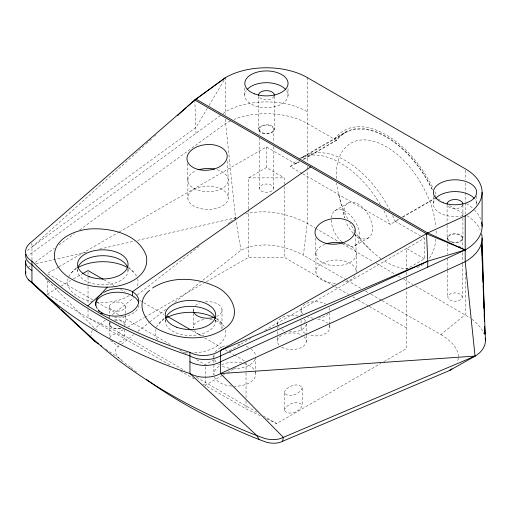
<?xml version="1.0" encoding="UTF-8"?>
<svg xmlns="http://www.w3.org/2000/svg" width="511" height="511" viewBox="0 0 511 511"><rect width="100%" height="100%" fill="white"/><g stroke="black" fill="none" stroke-linecap="round" stroke-linejoin="round"><path stroke-width="0.38" stroke-dasharray="2.56 1.92" d="M284.282 392.672C285.988 386.38 298.283 381.736 302.186 387.715L302.186 405.37C300.474 411.662 288.185 416.299 284.282 410.327L284.282 392.672C288.185 398.644 300.474 394.007 302.186 387.715M284.282 410.327C285.988 404.035 298.283 399.398 302.186 405.37M458.335 358.16L457.243 362.471M346.222 279.926L303.393 255.2L307.194 223.486L307.194 170.284M207.364 108.281L195.988 127.411L31.963 247.03A21.622 12.488 0 0 0 27.281 251.08M208.986 105.547L224.425 79.582M92.287 330.508L91.015 333.006L91.047 335.797M302.084 173.453L290.369 166.688L292.758 163.782L296.629 160.441M334.443 139.164C338.423 133.626 344.267 129.564 350.846 127.769A85.056 49.107 60 0 1 421.549 168.585L426.442 175.982L433.207 188.323M71.406 272.81L77.187 266.889M159.074 323.425L164.849 317.503M31.963 259.978L31.963 247.03L145.661 144.364M146.248 143.834L152.169 138.487M154.539 136.348L155.727 135.274M382.145 300.66L440.859 334.558L465.202 314.712L465.202 272.625M105.4 320.116L93.385 329.429M108.53 317.657L109.776 316.673M112.279 314.706L134.169 297.485M137.299 295.026L199.22 246.328M227.995 223.703L229.867 222.228M230.493 221.736L235.501 217.801L237.379 216.888M130.433 367.249C124.384 362.452 106.167 351.766 121.081 344.574M121.707 344.082L133.575 334.75M137.951 331.307L149.193 322.467M149.819 321.975L166.056 309.2M174.8 302.32L200.414 282.181M202.912 280.22L241.02 250.249C260.725 240.675 284.736 245.216 303.393 255.2M220.49 115.429L31.963 252.913A21.622 12.488 0 0 0 28.527 255.5M223.071 113.544L225.645 111.666A57.666 33.292 0 0 1 307.194 111.666M35.182 262.335L54.485 248.263M58.989 244.973L74.434 233.712M79.582 229.956L225.645 123.438A57.666 33.292 0 0 1 231.317 120.564M299.095 158.985L346.854 131.391L351.638 129.641M346.854 131.391L342.498 133.959L338.627 137.299L336.238 140.206L302.691 159.573M58.318 267.125L47.255 273.513L92.791 299.804M59.008 266.729L118.469 232.396M119.159 232L266.423 146.976L295.812 163.942L299.267 161.949M47.255 280.641L47.255 294.112L57.622 288.127M61.077 286.128L70.754 280.545M73.52 278.949L81.811 274.158M248.582 208.865L248.582 177.879L266.423 167.576L284.263 177.879L284.263 185.819M303.253 157.101L344.024 133.563M290.369 166.688L299.267 161.553M303.413 159.553L336.583 140.404A82.424 47.587 60 0 1 432.357 189.926M88.033 309.672L88.033 317.65L118.609 332.367L123.451 329.569M127.597 327.181L144.191 317.599M144.881 317.197L203.646 283.273M206.412 281.676L248.582 257.327L284.263 257.327L334.711 286.454M334.82 210.749L348.617 202.784M392.582 215.585A82.424 47.587 60 0 1 395.035 221.231L398.491 219.238M402.642 216.843L434.433 198.492M302.774 173.849L390.283 224.374L399.187 219.238M402.604 217.258L434.784 198.683M354.973 245.663L368.77 237.692M214.25 359.546L205.262 364.733L196.288 359.552M229.458 350.763L250.888 338.391M264.717 330.406L424.424 238.203L424.424 258.796L406.584 269.099M222.534 375.355L205.262 385.332L205.262 366.317M223.23 374.959L224.61 374.161M227.376 372.564L235.667 367.779M266.659 418.796L276.617 423.587L381.008 363.321M383.774 361.724L406.584 348.553L406.584 289.756M300.979 157.88L305.763 156.123M35.853 263.791L86.346 252.159M99.549 249.119L134.508 241.064M137.619 240.349L235.501 217.801L225.645 123.438L225.645 118.731M245.587 213.828C269.297 208.239 294.617 214.837 314.789 227.868M248.582 177.879L284.263 177.879M203.186 384.138L246.034 408.877L260.968 416.063M336.583 140.404L307.194 123.438A57.666 33.292 0 0 0 234.038 119.433M437.863 198.875L442.041 201.289M449.482 205.582L465.202 214.658M376.422 198.715L376.792 198.932M395.035 221.231L420.323 235.833M423.057 237.411L424.424 238.203M424.424 258.796L406.584 248.499L406.584 271.482M315.479 228.27L338.244 241.416M342.383 243.804L373.432 261.728M376.192 263.325L394.824 274.081M398.273 276.068L401.033 277.665M403.792 279.255L412.76 284.435M415.52 286.032L470.254 317.938M346.918 280.322L361.424 288.696M365.563 291.091L368.329 292.688M371.095 294.279L381.455 300.264M335.401 286.856L348.534 294.438M352.679 296.827L357.515 299.625M358.211 300.021L368.578 306.006M369.268 306.408L406.584 327.953M103.899 279.734L114.253 285.706M120.462 289.29L125.291 292.081M139.778 300.449L163.929 314.386M191.529 330.323L201.187 335.899M204.636 337.892L222.572 348.247M225.338 349.843L228.098 351.434M228.787 351.83L233.616 354.621M234.306 355.017L244.654 360.996M96.937 302.193L119.012 314.942M121.771 316.533L170.074 344.42M179.731 349.997L186.63 353.976M118.609 332.367L184.848 370.609M196.582 377.38L257.295 412.434M263.504 416.018L276.617 423.587M47.255 294.112L170.827 365.454M180.421 370.992L194.289 378.996M440.859 334.558C449.022 339.451 457.843 346.65 458.476 356.889M105.739 349.09L121.797 360.044M97.275 330.381L94.765 328.477L47.529 280.494M110.433 340.358L118.584 346.535M131.014 367.728L137.67 372.909M471.921 319.241C477.025 323.099 481.777 327.947 484.077 334.015M353.753 233.674L370.762 250.301M45.307 278.233L46.974 279.926M216.632 318.04L221.883 323.425M128.44 266.889L134.214 272.81M380.388 204.56L374.889 196.032A82.597 47.689 60 0 0 305.75 156.098M432.357 189.383L425.542 176.825L420.757 169.55A82.597 47.689 60 0 0 351.625 129.615M384.023 210.896L390.283 224.374M434.855 191.631L436.407 195.279M434.963 195.061L435.857 197.182M338.691 194.755L344.593 217.801A20.185 11.651 60 0 1 356.18 203.078A20.185 11.651 60 0 1 372.43 229.356A20.185 11.651 60 0 1 355.196 234.951M235.501 217.801L241.02 250.249M355.42 234.089L356.237 253.43L356.237 272.306A20.185 11.651 0 0 0 336.436 260.042A20.185 11.651 0 0 0 315.907 271.897A20.185 11.651 0 0 0 337.139 283.33M315.23 237.96L315.932 254.65M227.395 160.933L228.181 179.495L228.181 198.37A20.185 11.651 0 0 1 197.035 207.53A20.185 11.651 0 0 1 198.862 187.377A20.185 11.651 0 0 1 228.181 198.37M194.806 99.99L195.988 133.294M187.141 163.226L187.876 180.715M31.861 243.185L31.963 247.03M476.603 196.083L476.603 204.719A21.622 12.488 0 0 0 475.192 199.59M465.202 170.342L465.202 179.866M465.202 183.04L465.202 191.772M465.202 192.57L465.202 202.094M465.202 202.886L465.202 213.873M462.921 205.096L462.921 217.801M462.921 218.114L462.921 238.439M462.206 237.979L462.206 247.528M462.206 252.734L462.206 263.868M462.206 264.225L462.206 297.274A7.205 4.165 0 0 1 451.079 300.545A7.205 4.165 0 0 1 451.73 293.346A7.205 4.165 0 0 1 462.206 297.274M447.808 237.979L447.808 241.166M447.808 243.983L447.808 254.325M447.808 258.298L447.808 270.23M447.808 270.587L447.808 297.274M447.087 205.096L447.087 224.463M447.087 225.262L447.087 238.439M433.411 196.352L433.411 204.719M406.584 272.274L406.584 277.103M406.584 277.837L406.584 289.022M329.851 312.681L329.851 324.198M329.851 324.862L329.851 328.036M315.932 253.43L315.932 272.306M307.194 77.531L307.194 161.553M307.194 166.318L307.194 169.492M306.255 323.897L306.255 334.75M306.255 335.414L306.255 341.655M301.056 309.506L301.056 315.753M301.056 320.256L301.056 325.731M301.056 326.503L301.056 328.036M288.019 88.78L288.019 95.838M284.263 186.617L284.263 257.327M277.467 323.131L277.467 326.305M277.467 326.97L277.467 328.605M277.467 331.575L277.467 336.283M277.467 336.947L277.467 341.655M274.337 96.221L274.337 129.564A7.927 4.58 0 0 1 262.105 133.16A7.927 4.58 0 0 1 262.82 125.246A7.927 4.58 0 0 1 274.337 129.564M273.621 129.104L273.621 142.626M273.621 146.6L273.621 188.393A7.205 4.165 0 0 1 262.494 191.663A7.205 4.165 0 0 1 263.152 184.471A7.205 4.165 0 0 1 273.621 188.393M266.423 146.976L266.423 167.576M259.224 129.104L259.224 134.31M259.224 137.855L259.224 188.393M258.502 96.221L258.502 129.564M255.647 357.157L255.647 370.207M255.647 370.481L255.647 374.812M248.582 209.657L248.582 257.327M246.034 362.593L246.034 372.168M246.034 372.966L246.034 397.705M246.034 400.892L246.034 408.877M244.826 87.994L244.826 95.838M225.645 77.531L225.645 114.803M222.004 309.506L222.004 328.036M215.674 320.18L215.674 321.649M213.898 355.892L213.898 374.812A20.906 12.066 0 0 1 219.481 365.953M193.215 309.506L193.215 312.681M193.215 313.345L193.215 328.036A14.417 8.323 0 0 1 205.352 319.375M187.876 179.495L187.876 198.37M165.283 319.445L165.283 321.649M128.006 268.831L128.006 271.034M125.252 306.383L125.252 324.517M124.282 329.499L124.282 338.263M109.884 324.204L109.884 338.263M109.411 306.383L109.411 314.533M109.411 315.306L109.411 317.606M109.411 322.211L109.411 324.517M88.033 272.165L88.033 276.157M88.033 276.956L88.033 285.732M88.033 286.53L88.033 304.083M77.621 269.565L77.621 271.034M225.46 330.176A35.246 20.351 0 0 1 192.321 352.98M187.895 352.954A35.246 20.351 0 0 1 182.791 352.513M157.573 339.949A35.246 20.351 0 0 1 155.67 329.474M156.436 327.391A35.246 20.351 0 0 1 164.912 318.653M216.67 319.043A35.246 20.351 0 0 1 224.182 326.708M215.674 320.129A25.231 14.564 0 0 1 190.475 335.452A25.231 14.564 0 0 1 165.283 320.129M467.15 215.84A57.666 33.292 0 0 1 480.123 229.586M466.511 203.672A57.666 33.292 0 0 1 473.25 208.718M474.361 209.785A57.666 33.292 0 0 1 480.979 219.934M28.527 267.272A21.622 12.488 0 0 1 30.098 265.912M128.006 269.514A25.231 14.564 0 0 1 102.813 284.838A25.231 14.564 0 0 1 77.621 269.514M354.928 275.87A20.185 11.651 0 0 1 343.315 282.57M137.625 278.865A35.246 20.351 0 0 1 137.152 286.626M129.002 295.665A35.246 20.351 0 0 1 97.301 302.142M92.976 301.586A35.246 20.351 0 0 1 68.001 278.865M68.768 276.777A35.246 20.351 0 0 1 77.244 268.039M128.376 268.039A35.246 20.351 0 0 1 136.859 276.777M274.081 96.375A7.927 4.58 0 0 1 266.423 99.766A7.927 4.58 0 0 1 258.764 96.375M450.689 242.042A7.927 4.58 0 0 1 451.162 234.198A7.927 4.58 0 0 1 462.934 238.12A7.927 4.58 0 0 1 451.405 242.278M462.666 205.25A7.927 4.58 0 0 1 455.007 208.641A7.927 4.58 0 0 1 447.349 205.25M138.928 305.354A21.622 12.488 0 0 1 112.465 316.865M343.315 243.159A20.185 11.651 0 0 1 353.012 260.386A20.185 11.651 0 0 1 321.815 262.277A20.185 11.651 0 0 1 325.092 244.264M217.188 169.722A20.185 11.651 0 0 1 224.284 187.007A20.185 11.651 0 0 1 193.592 188.246A20.185 11.651 0 0 1 196.454 170.559M114.49 320.001A7.927 4.58 0 0 1 122.94 321.042A7.927 4.58 0 0 1 124.735 325.916M120.935 328.356A7.927 4.58 0 0 1 112.024 327.679A7.927 4.58 0 0 1 109.929 322.633M462.755 215.719A21.622 12.488 0 0 1 439.716 212.895A21.622 12.488 0 0 1 434.816 199.59M286.607 90.715A21.622 12.488 0 0 1 266.423 107.674A21.622 12.488 0 0 1 246.232 90.715M423.319 264.385A70.639 40.784 60 0 1 415.558 267.975M408.091 268.843A70.639 40.784 60 0 1 382.931 260.029M380.976 258.707A70.639 40.784 60 0 1 355.586 232.262M355.171 231.649A70.639 40.784 60 0 1 349.786 222.822M347.71 218.906A70.639 40.784 60 0 1 336.66 183.117M336.315 178.582A70.639 40.784 60 0 1 345.787 147.13L349.077 144.338A70.639 40.784 60 0 1 423.319 187.198L426.608 193.79A70.639 40.784 60 0 1 435.877 227.012M436.107 230.915A70.639 40.784 60 0 1 436.107 235.437M435.877 239.071A70.639 40.784 60 0 1 428.557 259.377M353.286 233.214A20.185 11.651 60 0 1 345.806 221.646M331.23 217.986A20.185 11.651 60 0 1 346.918 212.372A20.185 11.651 60 0 1 359.616 237.819A20.185 11.651 60 0 1 343.929 243.428M341.974 241.895A20.185 11.651 60 0 1 331.154 219.66M295.812 163.942A82.424 47.587 60 0 1 298.232 161.163M301.49 158.314A82.424 47.587 60 0 1 389.842 209.97M115.218 320.397A7.205 4.165 0 0 1 124.205 325.073M120.353 328.126A7.205 4.165 0 0 1 111.986 327.359A7.205 4.165 0 0 1 110.663 322.53M255.417 372.295A20.906 12.066 0 0 1 234.408 386.246M231.502 386.099A20.906 12.066 0 0 1 214.128 376.07M221.614 364.803A20.906 12.066 0 0 1 242.265 362.912M244.258 363.43A20.906 12.066 0 0 1 254.286 369.855M254.963 359.648A20.906 12.066 0 0 1 233.674 368.578M229.362 368.182A20.906 12.066 0 0 1 221.614 365.902M219.481 364.758A20.906 12.066 0 0 1 218.529 364.119M216.147 362.005A20.906 12.066 0 0 1 214.582 359.648M213.898 357.157A20.906 12.066 0 0 1 214.128 354.634M215.259 352.2A20.906 12.066 0 0 1 227.28 345.257M238.043 344.606A20.906 12.066 0 0 1 240.183 344.868M246.155 346.401A20.906 12.066 0 0 1 249.553 347.991M251.016 348.93A20.906 12.066 0 0 1 255.647 355.892M306.255 324A14.417 8.323 0 0 1 289.609 331.786M284.007 330.547A14.417 8.323 0 0 1 281.67 329.448M279.019 327.34A14.417 8.323 0 0 1 278.406 326.548M277.467 324A14.417 8.323 0 0 1 298.405 316.149M303.949 319.03A14.417 8.323 0 0 1 305.789 321.413M328.298 313.722A14.417 8.323 0 0 1 319.183 317.983M313.198 318.168A14.417 8.323 0 0 1 307.603 316.922M302.608 313.722A14.417 8.323 0 0 1 306.977 303.208A14.417 8.323 0 0 1 325.648 304.058M329.378 307.788A14.417 8.323 0 0 1 329.851 310.381M303.949 336.685A14.417 8.323 0 0 1 300.934 347.691A14.417 8.323 0 0 1 281.67 347.103M279.019 345.002A14.417 8.323 0 0 1 282.787 334.75M284.007 334.239A14.417 8.323 0 0 1 302.058 335.337M329.378 325.443A14.417 8.323 0 0 1 324.523 334.066A14.417 8.323 0 0 1 308.906 335.018M305.259 333.485A14.417 8.323 0 0 1 301.215 326.299M304.249 322.364A14.417 8.323 0 0 1 305.259 321.713M317.708 319.381A14.417 8.323 0 0 1 327.545 323.067M205.352 301.72A14.417 8.323 0 0 1 220.778 306.555A14.417 8.323 0 0 1 216.683 316.411M193.369 311.244A14.417 8.323 0 0 1 193.688 307.788M195.521 305.412A14.417 8.323 0 0 1 199.756 302.959M215.463 320.621A14.417 8.323 0 0 1 221.851 328.899M203.876 335.638A14.417 8.323 0 0 1 194.154 330.579M209.868 319.375A14.417 8.323 0 0 1 212.774 319.829M109.884 337.828A7.205 4.165 0 0 1 116.955 333.881A7.205 4.165 0 0 1 124.262 337.682A7.205 4.165 0 0 1 118.213 342.153M112.548 341.278A7.205 4.165 0 0 1 111.986 340.984M113.014 310.458A7.927 4.58 0 0 0 125.252 306.862A7.927 4.58 0 0 0 113.729 302.544A7.927 4.58 0 0 0 113.014 310.458M262.494 132.815A7.205 4.165 0 0 0 273.621 129.539A7.205 4.165 0 0 0 263.152 125.617A7.205 4.165 0 0 0 262.494 132.815M451.079 241.69A7.205 4.165 0 0 0 462.206 238.42A7.205 4.165 0 0 0 451.73 234.492A7.205 4.165 0 0 0 451.079 241.69"/><path stroke-width="0.77" d="M482.084 256.094L481.598 242.546L485.45 340.371C485.514 347.186 480.73 352.89 475.051 356.103L449.431 370.577L282.653 441.261C277.952 443.746 272.331 443.522 267.266 442.469C251.163 436.994 235.686 429.553 220.139 422.635A503.635 290.772 0 0 1 150.841 382.624M282.653 441.261L283.35 437.359L220.548 373.56L220.407 350.527L427.739 232.959L465.202 215.834A57.666 33.292 0 0 0 465.202 168.751L307.194 77.531A57.666 33.292 0 0 0 225.645 77.531L194.806 99.99L31.823 241.646A21.622 13.733 -5.5 0 0 31.906 261.121L31.963 282.34L38.964 288.83M31.906 261.121A440.143 279.536 -5.5 0 0 87.745 305.942L100.456 294.662L107.284 287.144C124.371 287.201 149.889 277.358 146.433 256.369C139.433 235.322 113.838 228.436 93.852 228.813C76.771 228.756 51.253 238.599 54.709 259.588C61.703 280.635 87.298 287.521 107.284 287.144M149.659 290.274C133.032 303.502 146.338 325.488 162.536 331.345C182.676 340.313 208.839 341.086 226.807 326.912C243.434 313.677 230.135 291.692 213.93 285.841C194.761 277.249 170.68 276.394 152.559 287.993M177.636 115.492L186.515 107.47M187.703 106.403L194.806 99.99L225.645 77.531M100.456 294.662L101.957 293.499M310.682 166.886L132.4 291.685L132.624 295.875M87.745 305.942L100.776 313.824L102.04 312.943L102.04 313.53M449.431 370.577L451.999 368.814M82.501 273.762L88.033 270.568L103.209 279.332M481.598 222.081A57.666 33.292 0 0 1 465.202 249.968L427.739 261.21L220.548 355.905A21.622 12.488 0 0 1 189.971 355.905A440.143 254.114 0 0 1 31.963 264.685A21.622 12.488 0 0 1 25.818 254.229M195.988 99.16L427.739 232.959L465.202 249.968L220.548 361.794A21.622 12.488 0 0 1 189.971 361.794M25.818 271.884A21.622 12.488 0 0 0 31.963 282.34A440.143 254.114 0 0 0 189.971 373.56A21.622 12.488 0 0 0 220.548 373.56L465.202 261.741A57.666 33.292 0 0 0 481.598 233.853M194.806 99.99L426.557 233.783L427.739 261.21L220.407 350.527A21.622 13.733 -5.5 0 1 189.913 352.341A440.143 279.536 -5.5 0 1 100.776 313.824M465.202 215.834L465.202 261.741L475.051 356.103L283.35 437.359C277.946 440.207 271.488 439.952 265.663 438.738C247.158 432.447 229.369 423.9 211.503 415.948A578.893 334.22 0 0 1 131.844 369.958C106.096 352.43 83.823 330.572 61.128 309.385M220.548 373.56L475.051 356.103M426.557 233.783L465.202 249.968M459.51 246.685L460.104 247.03M167.378 316.379L190.839 329.921M98.463 343.999L94.899 341.489L28.527 279.753M100.405 345.34L101.702 346.228M146.401 379.405L150.208 382.164M40.133 289.909L45.964 295.32M47.133 296.406L59.966 308.299M94.899 341.489L92.37 338.691M259.262 439.409L256.465 435.225L189.971 373.56L189.913 352.341M485.163 338.103L485.45 340.371M482.141 257.685L482.544 268.843M482.627 271.239L483.029 282.391M483.144 285.579L483.483 295.147M483.655 299.925L483.974 308.695M484.173 314.271L484.428 321.445M484.69 328.618L484.888 334.194L484.671 326.274M482.09 238.203L484.134 308.024M484.185 309.609L484.53 321.508M482.09 192.296L482.09 226.43M427.739 261.21L427.739 267.093M25.633 261.741L25.633 273.513M166.107 317.12A25.231 14.564 0 0 1 191.797 306.345A25.231 14.564 0 0 1 215.393 318.609M165.558 318.27A35.246 20.351 0 0 1 215.399 318.27M31.963 270.568A21.622 12.488 0 0 1 25.818 260.112M77.896 267.994A25.231 14.564 0 0 1 101.491 255.73A25.231 14.564 0 0 1 127.182 266.506M77.889 267.655A35.246 20.351 0 0 1 127.737 267.655M258.502 95.429A7.927 4.58 0 0 1 266.423 90.607A7.927 4.58 0 0 1 274.337 95.429M447.087 204.304A7.927 4.58 0 0 1 455.007 199.488A7.927 4.58 0 0 1 462.921 204.304M103.624 292.439A21.583 13.708 -5.6 0 1 134.815 293.378A21.583 13.708 -5.6 0 1 128.357 313.435A21.583 13.708 -5.6 0 1 98.067 309.698M97.147 308.44A21.583 13.708 -5.6 0 1 99.134 295.907M99.198 311.499A21.622 12.488 0 0 1 98.419 310.752M95.736 305.354A21.622 12.488 0 0 1 115.071 292.286A21.622 12.488 0 0 1 138.692 302.748M198.862 169.722A20.185 11.651 0 0 1 214.601 169.09M326.925 243.658A20.185 11.651 0 0 1 342.657 243.019M435.736 198.396A21.622 12.488 0 0 1 455.007 191.58A21.622 12.488 0 0 1 474.272 198.396M247.152 89.521A21.622 12.488 0 0 1 266.423 82.699A21.622 12.488 0 0 1 285.687 89.521M214.154 317.357A14.417 8.323 0 0 1 193.688 312.1M197.981 169.377A20.185 12.82 -5.5 0 0 227.165 155.516A20.185 12.82 -5.5 0 0 196.058 147.264A20.185 12.82 -5.5 0 0 197.981 169.377M326.037 243.313A20.185 12.82 -5.5 0 0 355.222 229.452A20.185 12.82 -5.5 0 0 324.115 221.193A20.185 12.82 -5.5 0 0 326.037 243.313M89.074 276.604A25.231 14.564 0 0 0 128.006 265.152A25.231 14.564 0 0 0 91.36 251.412A25.231 14.564 0 0 0 89.074 276.604M176.736 327.219A25.231 14.564 0 0 0 215.674 315.766A25.231 14.564 0 0 0 179.022 302.027A25.231 14.564 0 0 0 176.736 327.219M443.229 202.765A21.622 12.488 0 0 0 476.603 192.947A21.622 12.488 0 0 0 445.19 181.169A21.622 12.488 0 0 0 443.229 202.765M254.644 93.883A21.622 12.488 0 0 0 288.019 84.072A21.622 12.488 0 0 0 256.605 72.294A21.622 12.488 0 0 0 254.644 93.883"/></g></svg>
